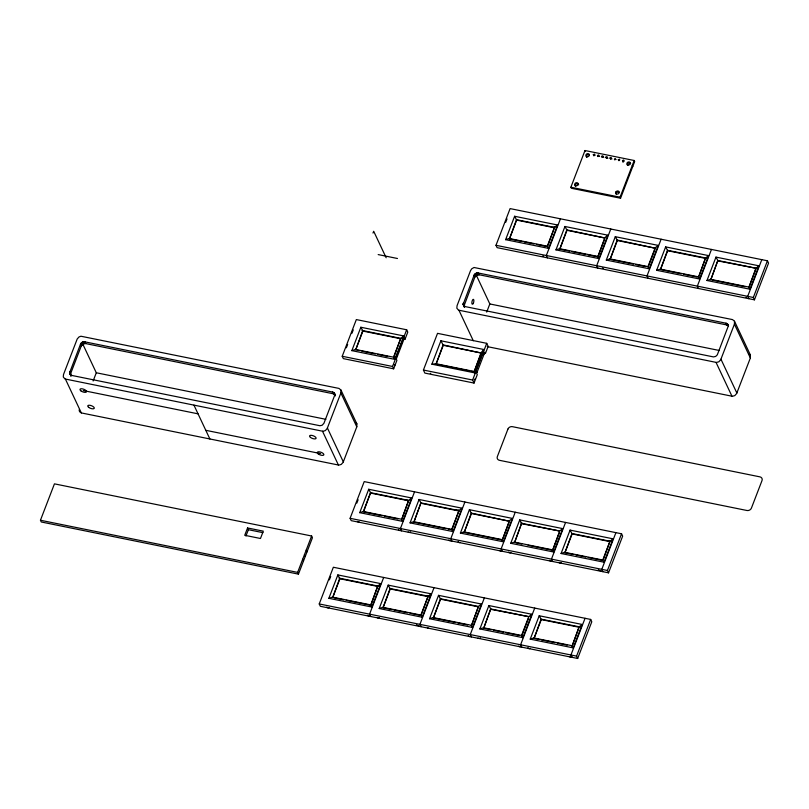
<?xml version="1.0" encoding="UTF-8"?>
<svg xmlns="http://www.w3.org/2000/svg" width="809" height="809" viewBox="0 0 809 809"><rect width="100%" height="100%" fill="white"/><g stroke="black" fill="none" stroke-linecap="round" stroke-linejoin="round"><path stroke-width="1.21" d="M334.39 393.396L334.522 395.753L323.934 423.279L322.144 425.241L319.919 425.726L71.971 375.477L70.221 374.446L69.675 372.565L80.637 343.835L82.245 342.258L84.47 341.772L332.418 392.031C334.572 392.628 337.616 397.077 333.237 393.761L85.289 343.512L83.064 343.997L81.274 345.969L70.686 373.485L70.818 375.851M463.213 304.154L474.185 275.02L475.793 273.442L478.018 272.957L725.966 323.206L727.716 324.247L728.262 326.118L717.3 354.848L715.682 356.425L713.457 356.911L465.519 306.662L463.759 305.62L463.213 304.154L464.356 307.026L463.375 304.932M464.032 305.893L474.994 276.759L476.612 275.181L478.837 274.696L726.775 324.945L728.535 325.976L727.716 324.247M340.882 392.992L340.943 390.039L338.971 388.411L80.951 336.231L79.039 336.928L77.209 338.981L63.506 374.506L63.294 377.024L64.983 378.966L322.963 431.288L325.349 430.58L327.19 428.527L340.882 392.992L356.799 426.828L343.107 462.364L341.277 464.406L338.88 465.114L81.335 412.924L79.575 411.7L79.11 409.88M356.799 426.828L356.87 423.876L340.943 390.039M734.43 324.176L734.491 321.224L732.519 319.595L474.013 267.496L471.728 268.81L470.525 270.661L457.055 305.691L456.842 308.209L458.531 310.15L716.511 362.462L718.898 361.754L720.728 359.712L734.43 324.176L750.347 358.013L736.645 393.538L734.815 395.591L732.428 396.299L487.24 346.616M750.347 358.013L750.408 355.05L734.491 321.224M93.136 380.978L96.291 372.767L82.225 342.885M40.45 520.248L54.446 483.853L311.627 536.003L312.446 537.742L298.45 574.137L41.269 521.987L40.45 520.248L297.631 572.398L298.45 574.137M247.554 527.964L244.733 535.295L260.468 538.491L263.299 531.149L247.554 527.964L248.373 529.693L245.946 535.983M373 233.053L373.687 231.263L386.166 257.768M405.066 339.163L404.46 337.859L396.279 359.115L396.895 360.409L393.659 368.823L343.319 358.62L342.217 356.273L356.334 319.575L406.674 329.779L407.776 332.125L405.066 339.163L402.73 338.688M346.373 347.789L347.658 344.432M351.966 333.237L353.26 329.89M351.844 350.641L360.844 327.251L403.802 335.957L394.802 359.358L351.844 350.641L355.475 349.458L393.508 357.173L394.802 359.358M362.705 330.648L355.677 349.892L362.907 331.083L360.844 327.251M297.631 572.398L311.627 536.003M393.508 357.173L400.748 338.364L403.802 335.957M393.72 357.598L400.748 338.364L362.027 330.426M393.659 368.823L392.557 366.477L406.674 329.779M350.095 518.306L364.212 481.608L621.555 533.788L622.657 536.134L608.54 572.833L351.197 520.642L350.095 518.306L607.438 570.487L608.54 572.833M356.83 503.107L358.124 499.75M319.231 603.949L333.348 567.251L590.691 619.431L591.794 621.777L577.677 658.475L320.334 606.295L319.231 603.949L576.574 656.129L577.677 658.475M329.384 579.881L330.699 576.463M359.722 512.673L368.712 489.273L411.68 497.99L402.68 521.39L359.722 512.673L363.342 511.49L401.385 519.196L402.68 521.39M328.858 598.316L337.859 574.926L380.817 583.633L371.816 607.033L328.858 598.316L332.489 597.133L370.532 604.849L371.816 607.033M363.342 511.49L370.583 492.681L368.712 489.273M411.68 497.99L408.626 500.397L370.583 492.681L363.554 511.915L381.959 515.657M339.719 578.324L332.691 597.568L339.922 578.759L337.859 574.926M423.42 370.047L437.538 333.348L486.725 343.329L488.161 346.363L485.451 353.402L484.844 352.097L476.663 373.353L477.28 374.658L474.044 383.062L424.846 373.091L423.42 370.047L472.618 380.028L474.044 383.062M431.895 364.192L440.895 340.791L483.863 349.508L474.863 372.898L431.895 364.192L435.849 363.696L473.892 371.412L474.863 372.898M469.19 370.846L436.051 364.131L443.292 345.322L440.895 340.791M495.988 245.299L510.105 208.601L767.448 260.791L768.55 263.127L754.433 299.836L497.09 247.645L495.988 245.299L753.331 297.49L754.433 299.836M505.736 222.273L507.031 218.915M505.615 239.676L514.615 216.276L557.573 224.993L548.573 248.383L505.615 239.676L509.235 238.483L547.278 246.199L548.573 248.383M402.043 518.458L408.626 500.397L401.598 519.631M521.714 241.406L509.448 238.918L516.678 220.109L514.615 216.276M371.189 604.101L377.763 586.04L339.042 578.101M414.552 491.811L400.435 528.51L401.537 530.856M383.688 577.454L369.571 614.162L370.674 616.498M486.694 312.112L489.829 303.951L476.289 275.171M410.062 522.887L419.062 499.487L462.02 508.194L453.02 531.594L410.062 522.887L413.682 521.694L451.725 529.41L453.02 531.594M379.199 608.53L388.199 585.129L431.157 593.846L422.167 617.237L379.199 608.53L382.829 607.337L420.872 615.052L422.167 617.237M462.02 508.194L458.966 510.6L420.923 502.885L413.895 522.129L420.923 502.885L419.062 499.487M391.627 609.511L383.031 607.771L390.262 588.962L388.199 585.129M471.647 371.341L474.094 371.847L480.88 354.211M472.618 380.028L486.725 343.329M547.278 246.199L554.519 227.39L557.573 224.993M547.491 246.634L554.519 227.39L516.476 219.674L509.448 238.918M570.871 187.223L584.988 150.525L634.185 160.495L634.671 161.537L620.554 198.235L571.366 188.264L570.871 187.223L620.068 197.194L620.554 198.235M560.445 218.814L546.328 255.513L547.43 257.859M555.955 249.88L564.955 226.49L607.913 235.197L598.913 258.597L555.955 249.88L559.585 248.697L597.629 256.413L598.913 258.597M451.725 529.41L458.966 510.6L451.938 529.844M569.607 251.114L559.788 249.132L567.018 230.322L564.955 226.49M420.872 615.052L428.103 596.243L431.157 593.846M421.074 615.487L428.103 596.243M464.892 502.025L450.775 538.723L451.877 541.059M434.029 587.668L419.911 624.366L421.014 626.712M460.402 533.091L469.402 509.69L512.36 518.407L503.36 541.797L460.402 533.091L464.032 531.907L502.065 539.613L503.36 541.797M429.539 618.733L438.539 595.343L481.497 604.05L472.507 627.45L429.539 618.733L433.169 617.55L471.212 625.266L472.507 627.45M509.053 522.422L502.278 540.048L464.235 532.332L471.465 513.523L469.402 509.69M455.457 622.465L433.371 617.985L440.612 599.176L438.539 595.343M620.068 197.194L634.185 160.495M588.012 254.855L597.831 256.837L604.606 239.211M610.785 229.018L596.668 265.716L597.77 268.062M606.295 260.094L615.295 236.693L658.253 245.4L649.253 268.8L606.295 260.094L609.925 258.9L647.969 266.616L649.253 268.8M617.156 240.091L610.128 259.335L617.358 240.526L615.295 236.693M433.371 617.985L440.399 598.741L478.443 606.457L471.414 625.691L478.443 606.457L481.497 604.05M515.232 512.228L501.115 548.927L502.217 551.273M484.369 597.871L470.251 634.569L471.354 636.916M510.742 543.294L519.742 519.904L562.7 528.611L553.7 552.011L510.742 543.294L514.372 542.111L552.416 549.827L553.7 552.011M479.879 628.947L488.879 605.547L531.847 614.264L522.847 637.654L479.879 628.947L483.509 627.754L521.552 635.469L522.847 637.654M562.7 528.611L559.646 531.017L521.603 523.302L514.575 542.546L521.603 523.302L519.742 519.904M531.847 614.264L528.783 616.66L490.739 608.944L483.711 628.189L490.739 608.944L488.879 605.547M647.969 266.616L655.199 247.807L658.253 245.4M648.171 267.051L654.946 249.415M661.125 239.231L647.008 275.93L648.11 278.266M656.635 270.297L665.635 246.897L708.593 255.614L699.593 279.014L656.635 270.297L660.265 269.114L698.309 276.82L699.593 279.014M681.33 273.776L660.468 269.539L667.698 250.739L665.635 246.897M528.075 545.286L552.618 550.262L559.393 532.625M521.552 635.469L528.783 616.66L490.952 609.379M521.754 635.904L528.54 618.268M565.572 522.442L551.455 559.14L552.557 561.476M534.709 608.085L520.602 644.783L521.704 647.129M561.082 553.508L570.082 530.107L613.04 538.824L604.04 562.215L561.082 553.508L564.712 552.314L602.756 560.03L604.04 562.215M530.219 639.15L539.219 615.76L582.187 624.467L573.187 647.867L530.219 639.15L533.849 637.967L571.892 645.673L573.187 647.867M573.5 554.499L564.915 552.749L572.145 533.94L570.082 530.107M538.966 639.393L534.051 638.402L541.292 619.593L539.219 615.76M708.593 255.614L705.539 258.02L698.511 277.254M698.966 276.081L705.539 258.02M711.465 249.435L697.348 286.133L698.45 288.479M706.975 280.501L715.975 257.11L758.933 265.817L749.943 289.217L706.975 280.501L710.605 279.317L748.649 287.033L749.943 289.217M602.756 560.03L609.986 541.221L613.04 538.824M603.413 559.292L609.986 541.221L571.943 533.515L564.915 552.749M758.933 265.817L755.879 268.224L717.836 260.508L710.808 279.752L717.836 260.508L715.975 257.11M579.123 626.874L572.094 646.108L579.123 626.874L582.187 624.467M615.912 532.646L601.795 569.344L602.897 571.69M585.059 618.288L570.942 654.987L572.044 657.333M607.438 570.487L621.555 533.788M576.574 656.129L590.691 619.431M756.081 268.659L748.851 287.468L755.879 268.224L718.038 260.943M761.805 259.649L747.688 296.347L748.79 298.683M753.331 297.49L767.448 260.791M593.796 155.722L595.111 155.197M597.962 156.572L598.852 155.955L599.641 156.501M602.129 157.411L603.018 156.794L603.807 157.34M483.863 349.508L481.133 352.603L474.094 371.847M606.396 158.068L607.964 158.19M610.562 158.908L612.059 158.847M614.658 159.838C617.712 157.31 611.462 159.818 616.104 159.535M607.913 235.197L604.859 237.603L597.831 256.837M380.817 583.633L377.763 586.04L370.734 605.284L346.191 600.298M512.36 518.407L509.306 520.804L502.278 540.048M624.063 161.042L622.981 162.225M616.478 239.879L655.401 248.242L617.358 240.526M706.348 258.101L667.496 250.305L660.468 269.539M516.678 220.109L554.721 227.825M567.018 230.322L605.061 238.028L566.816 229.887L559.788 249.132M667.698 250.739L705.741 258.445M524.171 241.901L533.991 243.893M536.438 244.389L546.257 246.381M572.054 251.619L585.554 254.35M611.351 259.588L633.447 264.068M635.894 264.563L645.713 266.555M683.787 274.271L697.287 277.012M712.031 280.005L745.17 286.72M378.177 254.582L397.462 258.496M489.829 303.951L719.444 350.509M443.292 345.322L481.335 353.037L443.089 344.887L436.051 364.131M362.907 331.083L400.951 338.799M356.9 350.135L359.358 350.631M361.805 351.136L375.305 353.867M377.763 354.372L387.582 356.354M475.51 379.239L474.691 379.077A3.58 3.024 -25.2 0 1 474.276 379.846M394.307 364.839L395.126 365.001M342.217 356.273L392.557 366.477M96.291 372.767L325.896 419.325M83.256 390.555L198.043 413.834M205.799 430.317L320.586 453.596M404.743 499.527L407.089 500.002M456.256 509.973L458.602 510.449M520.925 523.089L522.978 523.504M608.449 540.837L610.795 541.312M370.785 493.116L408.828 500.822M421.125 503.319L459.168 511.035M471.465 513.523L509.508 521.239L471.263 513.098L464.235 532.332M521.805 523.736L559.646 531.017L552.618 550.262M572.145 533.94L610.188 541.656M384.417 516.152L397.907 518.893M415.118 522.381L445.799 528.601M448.257 529.096L450.704 529.592M515.798 542.788L521.936 544.042M575.957 554.994L585.777 556.986M588.234 557.482L601.724 560.222M248.373 529.693L262.905 532.646M428.912 596.334L390.059 588.527L383.031 607.771M579.932 626.955L541.079 619.158L534.051 638.402M339.922 578.759L377.965 586.474M390.262 588.962L428.305 596.678M440.612 599.176L478.645 606.892M541.292 619.593L579.335 627.299M333.915 597.811L343.734 599.803M394.074 610.016L407.574 612.747M410.032 613.252L419.851 615.234M457.914 622.96L467.733 624.952M484.945 628.441L491.073 629.685M493.53 630.181L503.35 632.173M505.807 632.668L519.297 635.409M541.413 639.889L554.913 642.629M557.371 643.125L567.19 645.117M748.871 353.553L750.408 355.05M355.727 422.551L356.87 423.876M727.443 323.954L728.262 325.683M727.129 323.701L727.948 325.43M726.775 323.489L727.584 325.218M726.381 323.327L727.2 325.056M725.966 323.206L726.775 324.945M632.274 165.471L632.759 166.512M720.95 359.206L736.878 393.043M716.046 362.412L731.973 396.238M584.988 150.525L585.483 151.566M478.453 273.017L479.272 274.757M478.018 272.957L478.837 274.696M477.563 272.957L478.382 274.686M477.108 272.997L477.927 274.736M476.663 273.098L477.472 274.827M476.218 273.25L477.037 274.979M475.793 273.442L476.612 275.181M475.389 273.685L476.208 275.424M475.025 273.968L475.844 275.707M474.701 274.291L475.52 276.031M474.418 274.645L475.237 276.375M474.185 275.02L474.994 276.759M474.003 275.414L474.812 277.143M463.415 302.94L464.235 304.669M463.284 303.345L464.103 305.074M463.223 303.749L464.032 305.489M463.264 304.558L464.578 307.359M483.195 352.502L484.015 354.241M458.956 310.272L473.285 340.72M476.137 370.856L476.956 372.585M334.168 393.063L335.482 395.864M333.905 392.769L334.714 394.509M333.581 392.517L334.4 394.246M333.227 392.304L334.046 394.034M332.833 392.143L333.652 393.872M332.418 392.031L333.237 393.761M327.412 428.022L343.329 461.858M322.508 431.227L338.425 465.064M306.217 550.08L307.036 551.809M304.457 554.661L305.266 556.4M302.687 559.252L303.506 560.981M193.958 405.157L209.885 438.994M84.915 341.833L85.724 343.572M84.47 341.772L85.289 343.512M84.025 341.772L84.844 343.501M83.57 341.813L84.379 343.552M83.115 341.914L83.934 343.653M82.67 342.065L83.489 343.795M82.245 342.258L83.064 343.997M81.851 342.51L82.67 344.24M81.487 342.794L82.296 344.523M81.153 343.107L81.972 344.846M80.87 343.461L81.689 345.2M80.637 343.835L81.456 345.574M80.455 344.229L81.274 345.969M69.867 371.756L70.686 373.485M69.746 372.16L70.565 373.9M69.675 372.565L70.494 374.304M69.665 372.979L70.484 374.709M69.716 373.374L71.04 376.175M65.418 379.097L81.335 412.924M430.691 373.465A1.79 1.507 -25.2 0 1 430.287 373.323M417.211 625.114A3.58 3.024 -25.2 0 1 416.402 624.831M428.386 596.061A3.58 3.024 -25.2 0 1 427.577 595.778M420.791 625.812A1.79 1.507 -25.2 0 1 418.091 625.61M379.411 617.763A1.79 1.507 -25.2 0 1 377.338 617.601M369.632 616.043A1.79 1.507 -25.2 0 1 368.732 616.084M368.328 615.942A1.79 1.507 -25.2 0 1 367.741 615.396M329.071 607.559A1.79 1.507 -25.2 0 1 326.755 607.084M571.811 656.433A1.79 1.507 -25.2 0 1 569.354 656.544M530.431 648.393A1.79 1.507 -25.2 0 1 527.974 647.544M520.652 646.664A1.79 1.507 -25.2 0 1 518.771 646.027M480.475 637.917A1.79 1.507 -25.2 0 1 478.018 638.018M470.747 636.289A1.79 1.507 -25.2 0 1 469.008 636.359M468.674 636.127A1.79 1.507 -25.2 0 1 468.29 635.449M428.861 628.219A1.79 1.507 -25.2 0 1 427.435 627.501M459.249 510.418A3.58 3.024 -25.2 0 1 458.44 510.135M450.835 540.604A1.79 1.507 -25.2 0 1 448.944 539.957M410.648 531.857A1.79 1.507 -25.2 0 1 408.201 531.958M400.92 530.229A1.79 1.507 -25.2 0 1 398.463 529.379M359.499 522.088A1.79 1.507 -25.2 0 1 357.608 521.441M599.095 570.092A3.58 3.024 -25.2 0 1 598.286 569.819M610.269 541.039A3.58 3.024 -25.2 0 1 609.46 540.766M602.29 571.053A1.79 1.507 -25.2 0 1 600.217 570.901M561.294 562.74A1.79 1.507 -25.2 0 1 559.221 562.589M551.516 561.021A1.79 1.507 -25.2 0 1 549.624 560.374M510.954 552.537A1.79 1.507 -25.2 0 1 508.639 552.062M501.61 550.636A1.79 1.507 -25.2 0 1 499.537 550.484M460.179 542.505A1.79 1.507 -25.2 0 1 458.157 541.484M586.778 157.381A1.79 1.507 -25.2 0 1 586.98 155.166A1.79 1.507 -25.2 0 1 589.437 155.065M575.604 186.434A1.79 1.507 -25.2 0 1 576.19 183.956A1.79 1.507 -25.2 0 1 578.647 184.796M616.357 194.443A1.79 1.507 -25.2 0 1 616.286 193.26L616.488 192.876A1.79 1.507 -25.2 0 1 618.501 192.057L618.915 192.188A1.79 1.507 -25.2 0 1 619.249 192.421M627.531 165.38A1.79 1.507 -25.2 0 1 628.36 163.216A1.79 1.507 -25.2 0 1 630.676 163.681M543.628 256.261A3.58 3.024 -25.2 0 1 542.819 255.978M554.802 227.208A3.58 3.024 -25.2 0 1 553.993 226.924M746.444 297.399A1.79 1.507 -25.2 0 1 746.04 297.267M705.822 257.828A3.58 3.024 -25.2 0 1 705.013 257.555M603.312 268.366A3.58 3.024 -25.2 0 1 602.503 268.082M593.31 154.681C594.221 157.644 595.97 152.416 593.31 154.681M597.467 155.53C598.387 158.483 600.126 153.265 597.467 155.53M601.633 156.37C602.553 159.333 604.293 154.104 601.633 156.37M605.799 157.219C606.71 160.172 608.459 154.954 605.799 157.219M609.966 158.058C610.876 161.021 612.625 155.793 609.966 158.058M618.298 159.747C619.209 162.71 620.958 157.482 618.298 159.747M622.465 160.597C623.375 163.549 625.124 158.331 622.465 160.597M507.941 429.063L497.353 456.579A3.58 3.024 -25.2 0 0 499.456 460.311L746.97 510.499A3.58 3.024 -25.2 0 0 751.419 508.103L762.007 480.576A3.58 3.024 -25.2 0 0 759.904 476.855L512.4 426.667A3.58 3.024 -25.2 0 0 507.941 429.063M616.003 191.834L615.801 192.208A1.79 1.507 -25.2 0 0 616.458 193.938L616.852 194.069A1.79 1.507 -25.2 0 0 618.875 193.25L619.077 192.876A1.79 1.507 -25.2 0 0 618.42 191.146L618.025 191.015A1.79 1.507 -25.2 0 0 616.003 191.834M310.454 437.396A3.489 1.406 21 0 0 315.995 438.518A3.489 1.406 21 0 0 312.031 435.424A3.489 1.406 21 0 0 310.454 437.396M318.21 453.879A3.489 1.406 21 0 0 323.752 455.002A3.489 1.406 21 0 0 319.788 451.897A3.489 1.406 21 0 0 318.21 453.879M80.89 390.848A3.489 1.406 21 0 0 86.432 391.971A3.489 1.406 21 0 0 82.467 388.866A3.489 1.406 21 0 0 80.89 390.848M88.646 407.321A3.489 1.406 21 0 0 94.178 408.444A3.489 1.406 21 0 0 90.224 405.349A3.489 1.406 21 0 0 88.646 407.321M587.031 156.703A1.79 1.507 -25.2 0 0 589.336 154.701A1.79 1.507 -25.2 0 0 586.495 154.125A1.79 1.507 -25.2 0 0 587.031 156.703M628.027 165.016A1.79 1.507 -25.2 0 0 630.322 163.013A1.79 1.507 -25.2 0 0 627.491 162.437A1.79 1.507 -25.2 0 0 628.027 165.016M575.856 185.757A1.79 1.507 -25.2 0 0 578.162 183.754A1.79 1.507 -25.2 0 0 575.32 183.178A1.79 1.507 -25.2 0 0 575.856 185.757M473.204 303.517A2.508 0.89 -78.5 0 0 473.508 299.411A2.508 0.89 -78.5 0 0 471.88 302.445A2.508 0.89 -78.5 0 0 473.204 303.517"/></g></svg>
